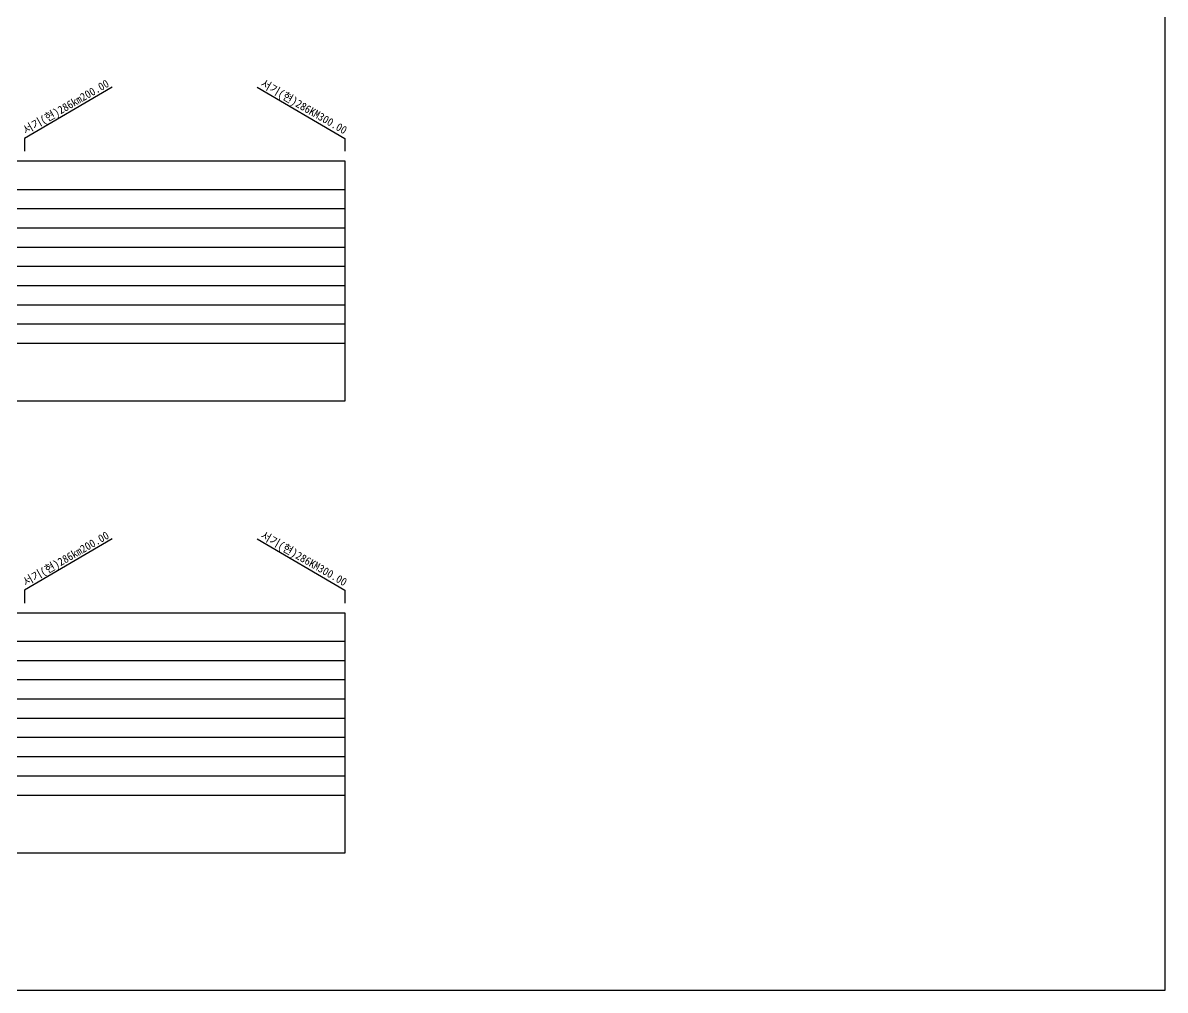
# Model space of a CAD drawing. Header units: millimetres. Extents: x 17638 to 18434, y 1103 to 1809.
# Drawn here: x 18077.2 to 18433.9, y 1103.1 to 1404.9 of the extents above; entities that cross this region are included whole.
import ezdxf
from ezdxf.enums import TextEntityAlignment as Align
from ezdxf.xclip import XClip

# ---------------------------------------------------------------- set-up
doc = ezdxf.new("R2010")
doc.units = ezdxf.units.MM
doc.header["$LTSCALE"] = 10
doc.header["$MEASUREMENT"] = 0
doc.header["$XCLIPFRAME"] = 2
for name, color, linetype in [('TT-TABL-LIN1', 4, 'Continuous'), ('TT-TABL-LIN2', 1, 'Continuous'), ('TZ-BASE', 253, 'Continuous'), ('TZ-LEAL', 1, 'Continuous'), ('TZ-LEAT', 3, 'Continuous')]:
    doc.layers.add(name, color=color, linetype=linetype)
doc.styles.get("Standard").update_dxf_attribs({"font": 'GulimChe.ttf'})

# ---------------------------------------------------------------- blocks, each defined once
blk = doc.blocks.new('JD-SDJKSFJK3')
at = {"layer": 'TZ-BASE'}
blk.add_line((224.02, 132.79), (242.6, -217.07), dxfattribs=at)

msp = doc.modelspace()

# ---------------------------------------------------------------- linework, layer by layer
at = {"layer": 'TT-TABL-LIN1'}
for points in [[(17794.11, 1361.87), (18177.68, 1361.87), (18177.68, 1286.87), (17794.11, 1286.87)], [(17794.11, 1220.85), (18177.68, 1220.85), (18177.68, 1145.85), (17794.11, 1145.85)]]:
    msp.add_lwpolyline(points, close=True, dxfattribs=at)
at = {"layer": 'TT-TABL-LIN2'}
for points in [[(18177.68, 1352.87), (17801.44, 1352.87)], [(18177.68, 1346.87), (17801.44, 1346.87)], [(18177.68, 1340.87), (17801.44, 1340.87)], [(18177.68, 1334.87), (17801.44, 1334.87)], [(18177.68, 1328.87), (17830.44, 1328.87)], [(18177.68, 1322.87), (17801.44, 1322.87)], [(18177.68, 1316.87), (17801.44, 1316.87)], [(18177.68, 1310.87), (17801.44, 1310.87)], [(18177.68, 1304.87), (17801.44, 1304.87)], [(18177.68, 1211.85), (17801.44, 1211.85)], [(18177.68, 1205.85), (17801.44, 1205.85)], [(18177.68, 1199.85), (17801.44, 1199.85)], [(18177.68, 1193.85), (17801.44, 1193.85)], [(18177.68, 1187.85), (17830.44, 1187.85)], [(18177.68, 1181.85), (17801.44, 1181.85)], [(18177.68, 1175.85), (17801.44, 1175.85)], [(18177.68, 1169.85), (17801.44, 1169.85)], [(18177.68, 1163.85), (17801.44, 1163.85)]]:
    msp.add_lwpolyline(points, dxfattribs=at)
at = {"layer": 'TZ-LEAL'}
msp.add_lwpolyline([(17637.89, 1103.05), (18433.89, 1103.05), (18433.89, 1619.05), (17637.89, 1619.05)], close=True, dxfattribs=at)
for points in [[(18105.07, 1384.9), (18077.68, 1368.87), (18077.68, 1364.87)], [(18150.3, 1384.9), (18177.68, 1368.87), (18177.68, 1364.87)], [(18105.07, 1243.87), (18077.68, 1227.85), (18077.68, 1223.85)], [(18150.3, 1243.87), (18177.68, 1227.85), (18177.68, 1223.85)]]:
    msp.add_lwpolyline(points, dxfattribs=at)

# ---------------------------------------------------------------- block references
at = {"layer": 'TZ-BASE'}
ref = msp.add_blockref('JD-SDJKSFJK3', (17877.68, 1490.14), dxfattribs=at)
XClip(ref).set_block_clipping_path([(-0.0661112123, 74.999970862), (299.9337722053, 75.2644158343), (300.0659946915, -74.7355260164), (0.0661112122, -74.999970862)])

# ---------------------------------------------------------------- texts
at = {"layer": 'TZ-LEAT'}
for s, rotation, p in [('서기(현)286km200.00', 30, (18091.18, 1377.66)), ('서기(현)286KM300.00', 330, (18164.29, 1377.7)), ('서기(현)286km200.00', 30, (18091.18, 1236.64)), ('서기(현)286KM300.00', 330, (18164.29, 1236.67))]:
    msp.add_text(s, height=2.5, rotation=rotation, dxfattribs=at).set_placement(p, align=Align.CENTER)

doc.saveas('drawing.dxf')
